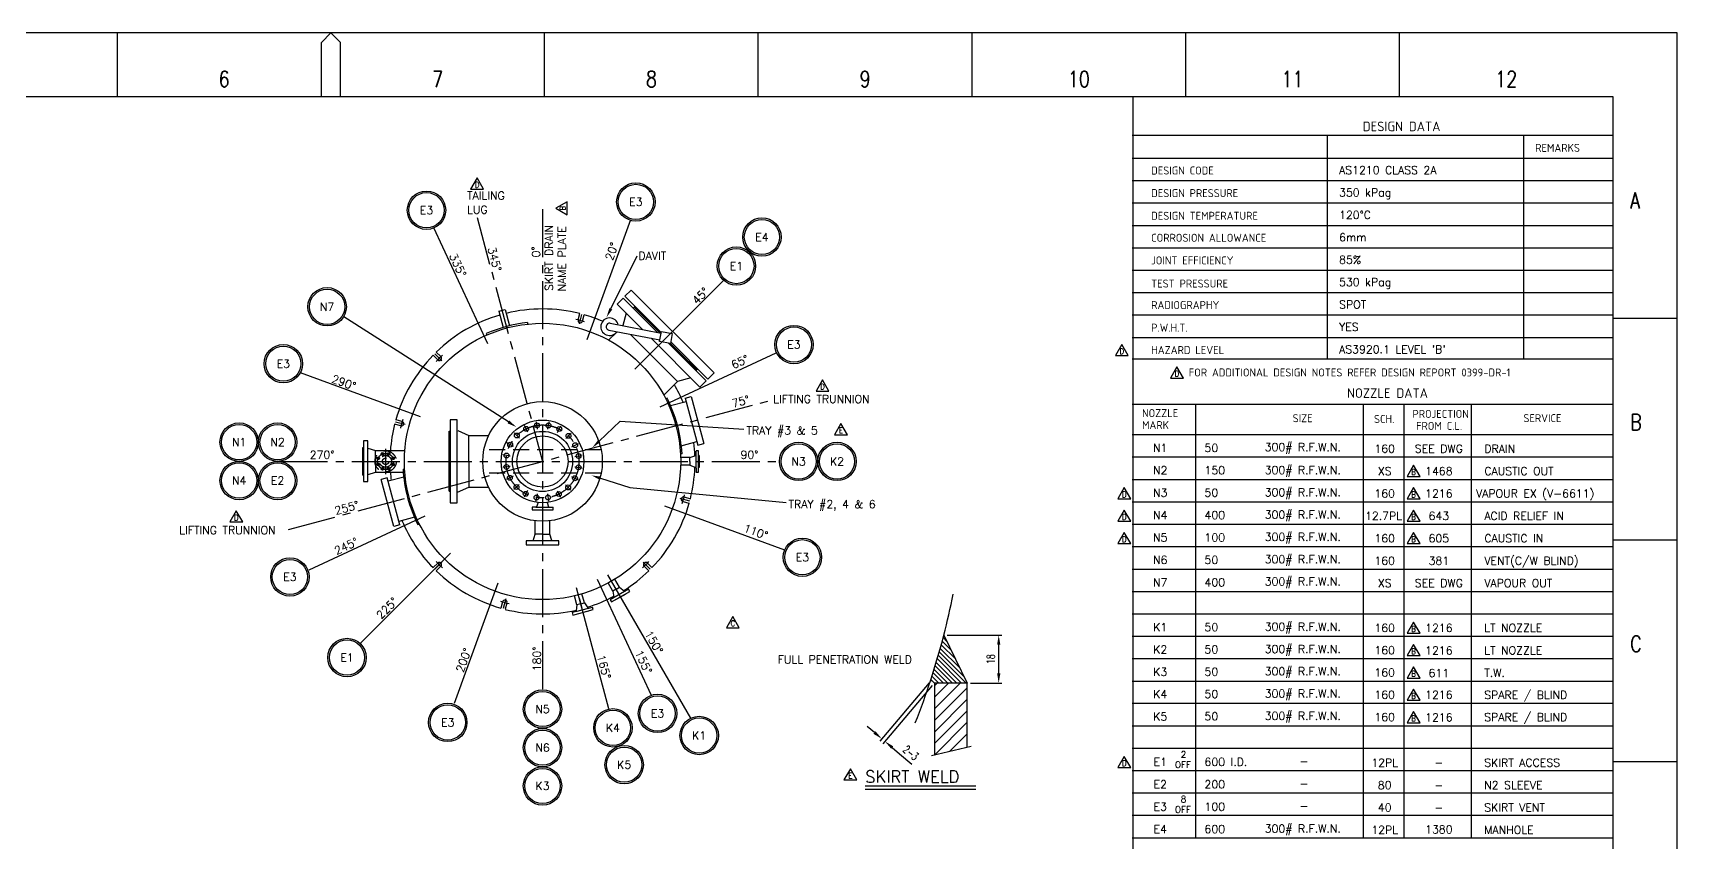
# Model space of a CAD drawing. Extents: x 0 to 21025, y 0 to 14850.
# Drawn here: x 8185 to 21025, y 8530 to 14850 of the extents above; entities that cross this region are included whole.
import ezdxf
from ezdxf.enums import TextEntityAlignment as Align

# ---------------------------------------------------------------- set-up
doc = ezdxf.new("R2010")
doc.units = 0
doc.header["$LTSCALE"] = 500
doc.header["$MEASUREMENT"] = 0
doc.linetypes.add('CENTER2', pattern=[1.125, 0.75, -0.125, 0.125, -0.125])
doc.linetypes.add('HIDDEN', pattern=[0.375, 0.25, -0.125])
doc.layers.get('0').update_dxf_attribs({"linetype": 'CONTINUOUS'})
doc.layers.get('DEFPOINTS').update_dxf_attribs({"linetype": 'CONTINUOUS'})
for name, color, linetype in [('BORDER', 5, 'CONTINUOUS'), ('CENTER', 7, 'CENTER2'), ('DIM', 7, 'CONTINUOUS'), ('DIMS', 7, 'CONTINUOUS'), ('HIDDEN', 2, 'HIDDEN'), ('L025_BLK', 7, 'CONTINUOUS'), ('L025_CONT', 7, 'CONTINUOUS'), ('L050_CONT', 1, 'CONTINUOUS'), ('L25', 7, 'CONTINUOUS'), ('L35', 2, 'CONTINUOUS'), ('L50', 1, 'CONTINUOUS'), ('TEXT35', 2, 'CONTINUOUS'), ('TEXT50', 1, 'CONTINUOUS')]:
    doc.layers.add(name, color=color, linetype=linetype)
doc.styles.add('ROMANS', font='ROMANS', dxfattribs={"height": 62.5})
doc.styles.add('T25', font='romans', dxfattribs={"width": 0.8, "height": 2.5})
doc.styles.add('T50', font='romans', dxfattribs={"width": 0.8, "height": 5})
doc.styles.add('TDIM', font='romans', dxfattribs={"width": 0.7})
doc.styles.add('TEXT', font='ISO3098B.SHX')
doc.dimstyles.get("Standard").update_dxf_attribs({"dimtxt": 0.18, "dimasz": 0.18, "dimexe": 0.18, "dimexo": 0.0625, "dimgap": 0.09, "dimtad": 0, "dimtih": 1, "dimtoh": 1, "dimdec": 4, "dimzin": 0, "dimdsep": 46, "dimtxsty": 'Standard', "dimcen": 0.09, "dimadec": 0, "dimazin": 0, "dimtfac": 1, "dimtdec": 4, "dimtofl": 0, "dimtmove": 0, "dimatfit": 3, "dimfxl": 0, "dimtolj": 1, "dimtzin": 0, "dimarcsym": 0})

# ---------------------------------------------------------------- blocks, each defined once
blk = doc.blocks.new('REV')
for p, q in [((0, 3.05), (-2.02, -0.44)), ((2.02, -0.44), (0, 3.05)), ((-2.02, -0.44), (2.02, -0.44))]:
    blk.add_line(p, q)
at = {"style": 'T25', "width": 0.8}
blk.add_attdef('REV_LEVEL', text='', height=1.8, dxfattribs=at).set_placement((0, 0), align=Align.CENTER)
blk = doc.blocks.new('*D46')
at = {"color": 0, "linetype": 'ByBlock'}
for p, q in [((14640, 9447), (14253, 8992)), ((14664, 9427), (14277, 8972)), ((14212, 9060), (14155, 9108)), ((14351, 8942), (14408, 8894)), ((14408, 8894), (14503, 8813))]:
    blk.add_line(p, q, dxfattribs=at)
for points in [[(14221, 9069), (14204, 9050), (14270, 9011)], [(14359, 8952), (14343, 8933), (14294, 8991)]]:
    blk.add_solid(points, dxfattribs=at)
at = {"layer": 'DEFPOINTS', "color": 0, "linetype": 'ByBlock'}
for p in [(14656, 9467), (14680, 9446), (14294, 8991)]:
    blk.add_point(p, dxfattribs=at)
at = {"color": 2, "linetype": 'ByBlock', "style": 'TDIM', "width": 0.7}
blk.add_text('2-3', height=62.5, rotation=319.673, dxfattribs=at).set_placement((14496, 8901), align=Align.MIDDLE_CENTER)
blk = doc.blocks.new('*X47')
at = {"color": 0}
for p, q in [((15456, 9823), (15263, 10016)), ((15423, 9892), (15271, 10043)), ((15389, 9961), (15279, 10071)), ((15356, 10029), (15286, 10099)), ((15322, 10098), (15294, 10127)), ((15366, 9772), (15231, 9906)), ((15401, 9772), (15239, 9934)), ((15436, 9772), (15248, 9961)), ((15472, 9772), (15256, 9988)), ((15221, 9776), (15197, 9799)), ((15260, 9772), (15206, 9826)), ((15295, 9772), (15215, 9852)), ((15330, 9772), (15223, 9879))]:
    blk.add_line(p, q, dxfattribs=at)
blk = doc.blocks.new('*D48')
at = {"color": 0, "linetype": 'ByBlock'}
for p, q in [((15324, 10147), (15752, 10147)), ((15727, 9847), (15727, 10072)), ((15506, 9772), (15752, 9772))]:
    blk.add_line(p, q, dxfattribs=at)
for points in [[(15715, 10072), (15740, 10072), (15727, 10147)], [(15715, 9847), (15740, 9847), (15727, 9772)]]:
    blk.add_solid(points, dxfattribs=at)
at = {"layer": 'DEFPOINTS', "color": 0, "linetype": 'ByBlock'}
for p in [(15299, 10147), (15727, 10147), (15481, 9772)]:
    blk.add_point(p, dxfattribs=at)
at = {"color": 2, "linetype": 'ByBlock', "style": 'TDIM', "width": 0.7}
blk.add_text('18', height=62.5, rotation=90, dxfattribs=at).set_placement((15665, 9959), align=Align.MIDDLE_CENTER)

msp = doc.modelspace()

# ---------------------------------------------------------------- linework, layer by layer
at = {"layer": 'BORDER', "color": 4, "linetype": 'Continuous'}
for p, q in [((21025, 14850), (0, 14850)), ((21025, 0), (21025, 14850))]:
    msp.add_line(p, q, dxfattribs=at)
at = {"layer": 'BORDER', "color": 1}
for p, q in [((8843.75, 14850), (8843.75, 14350)), ((12181.25, 14350), (12181.25, 14850)), ((13850, 14350), (13850, 14850)), ((15518.75, 14350), (15518.75, 14850)), ((17187.5, 14350), (17187.5, 14850)), ((18856.25, 14350), (18856.25, 14850)), ((21025, 12618.75), (20525, 12618.75)), ((21025, 10887.5), (20525, 10887.5)), ((21025, 9156.25), (20525, 9156.25))]:
    msp.add_line(p, q, dxfattribs=at)
at = {"layer": 'BORDER', "color": 3}
for p, q in [((10512.5, 14850), (10437.5, 14775)), ((10437.5, 14350), (10437.5, 14775)), ((10512.5, 14850), (10587.5, 14775)), ((10587.5, 14350), (10587.5, 14775))]:
    msp.add_line(p, q, dxfattribs=at)
at = {"layer": 'BORDER', "color": 6}
for p, q in [((20525, 14350), (500, 14350)), ((20525, 500), (20525, 14350))]:
    msp.add_line(p, q, dxfattribs=at)
at = {"layer": 'CENTER'}
for p, q in [((11654.41673, 13407.13053), (12164.64791, 11502.92186)), ((12164.64791, 13474.30374), (12164.64791, 9719.3859)), ((10181.82156, 10971.62514), (13951.53315, 11981.71632)), ((10111.87502, 11502.92186), (14014.56764, 11502.92186))]:
    msp.add_line(p, q, dxfattribs=at)
for centre, radius in [((12164.64791, 11502.92186), 285), ((10939.46515, 11503.5133), 63)]:
    msp.add_circle(centre, radius, dxfattribs=at)
at = {"layer": 'DIM'}
for p, q in [((12698.18376, 12695.15548), (12904.56296, 13109.82865)), ((11897.98316, 11811.56883), (10611.95536, 12632.85738)), ((12608.17058, 11662.59601), (12770.32405, 11817.90717)), ((12770.32405, 11817.90717), (13736.54907, 11753.81626)), ((12616.56443, 11372.10064), (12846.93629, 11299.93447)), ((12846.93629, 11299.93447), (14068.22559, 11182.82763))]:
    msp.add_line(p, q, dxfattribs=at)
for points in [[(12709.36286, 12689.56283), (12687.00466, 12700.74812), (12664.6279, 12628.08086)], [(11904.71104, 11822.1038), (11891.25527, 11801.03386), (11961.19296, 11771.20151)], [(12616.81691, 11653.56877), (12599.52426, 11671.62325), (12554.00713, 11610.71807)], [(12612.82774, 11360.17222), (12620.30112, 11384.02906), (12544.99392, 11394.52078)]]:
    msp.add_solid(points, dxfattribs=at)
at = {"layer": 'DIMS'}
for points in [[(15298.81336, 10146.64668, 0.0142794399), (15371.67351, 10466.86859, 0.1747045212)], [(15196.48193, 9796.10781, 0.0158787354), (15298.81336, 10146.64668, 0.1747045212)], [(15075.88398, 9462.265, 0.015434448), (15196.48193, 9796.10781, 0.1747045212)]]:
    msp.add_lwpolyline(points, format="xyb", dxfattribs=at)
at = {"layer": 'HIDDEN'}
for p, q in [((12622.5568, 11594.61942), (11706.73901, 11594.61942)), ((12622.5568, 11410.61942), (11706.73901, 11410.61942))]:
    msp.add_line(p, q, dxfattribs=at)
for centre, radius in [((10939.46515, 11503.5133), 83), ((10915.42992, 11561.74824), 9.5), ((10963.64799, 11561.6871), 9.5), ((10881.23022, 11479.47807), 9.5), ((10881.29136, 11527.69614), 9.5), ((10939.46515, 11503.5133), 46), ((10915.28231, 11445.33951), 9.5), ((10939.46515, 11503.5133), 25), ((10963.50039, 11445.27837), 9.5), ((10997.63895, 11479.33046), 9.5), ((10997.70009, 11527.54854), 9.5)]:
    msp.add_circle(centre, radius, dxfattribs=at)
at = {"layer": 'L050_CONT'}
for p, q in [((11824.48183, 12675.84635), (11872.77812, 12688.7873)), ((11824.48183, 12675.84635), (11858.20245, 12549.99928)), ((11872.77812, 12688.7873), (11906.49874, 12562.94023)), ((12046.91374, 12587.55019), (12048.20871, 12575.62026)), ((11724.29452, 12501.10463), (11729.138, 12490.12552)), ((12683.53809, 12528.02976), (13080.16227, 12451.74835)), ((12693.92569, 12582.03992), (13090.54986, 12505.75852)), ((13077.80145, 12439.47331), (13092.91068, 12518.03355)), ((13092.91068, 12518.03355), (13178.34494, 12501.60227)), ((13178.34494, 12501.60227), (13163.23571, 12423.04203)), ((13163.23571, 12423.04203), (13077.80145, 12439.47331)), ((13137.58409, 11996.55647), (13126.88268, 11991.12694)), ((13164.8614, 11938.643), (13285.69344, 11971.01985)), ((13278.44651, 11998.06577), (13326.7428, 12011.00673)), ((13278.44651, 11998.06577), (13376.79775, 11631.01396)), ((13326.7428, 12011.00673), (13425.09404, 11643.95491)), ((13254.05266, 11561.88984), (13242.0702, 11561.24125)), ((13248.71877, 11625.68303), (13369.55081, 11658.05988)), ((13376.79775, 11631.01396), (13425.09404, 11643.95491)), ((11075.24315, 11443.95388), (11087.22561, 11444.60247)), ((10952.49806, 11374.82977), (10904.20177, 11361.88881)), ((11002.55301, 10994.837), (10904.20177, 11361.88881)), ((11050.8493, 11007.77795), (10952.49806, 11374.82977)), ((11080.57705, 11380.16069), (10959.745, 11347.78384)), ((11164.43442, 11067.20072), (11043.60237, 11034.82387)), ((11050.8493, 11007.77795), (11002.55301, 10994.837)), ((11191.71173, 11009.28726), (11202.41314, 11014.71679)), ((15298.81336, 10146.64668), (15480.84806, 9772.02733)), ((15224.84952, 9772.02733), (15196.48193, 9796.10781))]:
    msp.add_line(p, q, dxfattribs=at)
msp.add_arc((12688.73177, 12555.03486), 27.5, 79.12917052, 259.048117543, dxfattribs=at)
at = {"layer": 'L25'}
for p, q in [((18292.96275, 14047.46668), (18292.96275, 12303.13367)), ((19824.8824, 14047.46668), (19824.8824, 12303.13367)), ((16768.7014, 13871.80498), (20525, 13871.80498)), ((16768.7014, 13696.80498), (20525, 13696.80498)), ((16768.7014, 13521.80498), (20525, 13521.80498)), ((12512.53778, 12454.70812), (12855.55771, 13393.17078)), ((11737.6063, 12421.92193), (11316.56471, 13328.06696)), ((16768.7014, 13346.80498), (20525, 13346.80498)), ((16768.7014, 13171.80498), (20525, 13171.80498)), ((16768.7014, 12996.80498), (20525, 12996.80498)), ((13579.14649, 12917.42044), (12886.3647, 12224.63866)), ((16768.7014, 12821.80498), (20525, 12821.80498)), ((12452.33638, 12576.54296), (12472.13521, 12650.42967)), ((16768.7014, 12646.80498), (20525, 12646.80498)), ((16768.7014, 12471.80498), (20525, 12471.80498)), ((11378.71822, 12288.8662), (11324.63033, 12342.95507)), ((13083.65737, 11929.94133), (13989.8024, 12350.98293)), ((11212.85271, 11850.78903), (10274.39005, 12193.80896)), ((17264.50141, 11950.70333), (17264.50141, 8564.33315)), ((18573.33615, 11950.70333), (18573.33615, 8564.33315)), ((18891.89826, 11944.50091), (18891.89826, 8558.13072)), ((19415.80478, 11948.73877), (19415.80478, 8562.36858)), ((11091.04341, 11790.59764), (11017.15767, 11810.39549)), ((11985.3995, 11684.60548), (11944.55584, 11726.00402)), ((12050.31587, 11731.10405), (12024.26409, 11783.09779)), ((12126.42385, 11755.26656), (12117.71409, 11812.76599)), ((12206.27347, 11754.72781), (12215.7583, 11812.10449)), ((12282.04849, 11729.54055), (12308.79946, 11781.17803)), ((12346.33152, 11682.17027), (12387.73007, 11723.01393)), ((16768.7014, 11712.86764), (20525, 11712.86764)), ((10920.1816, 11550.23539), (10910.79516, 11572.97778)), ((10939.97505, 11403.69237), (10939.97505, 11600.34276)), ((10958.86713, 11550.18634), (10968.31121, 11572.90485)), ((11938.02922, 11620.32244), (11886.39174, 11647.07342)), ((12392.83009, 11617.2539), (12444.82384, 11643.30567)), ((10892.74306, 11484.22975), (10870.00067, 11474.84331)), ((10892.79211, 11522.91528), (10870.0736, 11532.35936)), ((10920.06318, 11456.84027), (10910.61909, 11434.12176)), ((10958.7487, 11456.79121), (10968.13514, 11434.04883)), ((10986.13819, 11484.11133), (11008.8567, 11474.66724)), ((10986.18724, 11522.79685), (11008.92963, 11532.18329)), ((11912.30321, 11464.69781), (11854.80378, 11455.98805)), ((11912.84195, 11544.54742), (11855.46528, 11554.03225)), ((12416.45386, 11461.2963), (12473.83053, 11451.81147)), ((12416.9926, 11541.14592), (12474.49204, 11549.85568)), ((16768.7014, 11537.86764), (20525, 11537.86764)), ((11936.46572, 11388.58982), (11884.47197, 11362.53805)), ((11982.96429, 11323.67346), (11941.56574, 11282.8298)), ((12343.89631, 11321.23825), (12384.73997, 11279.8397)), ((12391.26659, 11385.52128), (12442.90408, 11358.77031)), ((16768.7014, 11362.86764), (20525, 11362.86764)), ((12047.24732, 11276.30318), (12020.49635, 11224.66569)), ((12123.02234, 11251.11591), (12113.53751, 11193.73924)), ((12202.87196, 11250.57716), (12211.58172, 11193.07773)), ((12278.97994, 11274.73967), (12305.03172, 11222.74593)), ((13238.28267, 11215.24999), (13312.16841, 11195.45311)), ((16768.7014, 11187.86764), (20525, 11187.86764)), ((11245.64783, 11075.88025), (10339.5028, 10654.83866)), ((13116.43207, 11155.03544), (14054.89473, 10812.01551)), ((16768.7014, 11012.86764), (20525, 11012.86764)), ((11447.12715, 10787.31748), (10739.63406, 10081.74795)), ((16768.7014, 10837.86764), (20525, 10837.86764)), ((11378.72017, 10716.9785), (11324.63228, 10662.89061)), ((12950.60787, 10716.98046), (13004.69673, 10662.89257)), ((16768.7014, 10662.86764), (20525, 10662.86764)), ((11816.78074, 10551.12666), (11473.76081, 9612.664)), ((12591.68951, 10583.92179), (13012.73111, 9677.77676)), ((13322.44539, 9497.55898), (12675.21797, 10618.58987)), ((11876.98873, 10429.30467), (11857.19185, 10355.41796)), ((12682.38822, 9570.68842), (12428.93892, 10516.57811)), ((12452.33931, 10429.30467), (12472.13814, 10355.41991)), ((16768.7014, 10487.86764), (20525, 10487.86764)), ((16768.7014, 10312.86764), (20525, 10312.86764)), ((16768.7014, 10137.86764), (20525, 10137.86764)), ((16768.7014, 9962.86764), (20525, 9962.86764)), ((15224.84952, 9570.46727), (15426.40862, 9772.02733)), ((15224.84952, 9660.9763), (15335.90055, 9772.02733)), ((15224.84952, 9751.48655), (15245.39029, 9772.02733)), ((16768.7014, 9787.86764), (20525, 9787.86764)), ((15224.84952, 9479.95823), (15480.84806, 9735.95799)), ((15224.84952, 9389.44798), (15480.84806, 9645.44896)), ((15224.84952, 9300.37492), (15480.84806, 9556.3759)), ((16768.7014, 9614.33315), (20525, 9614.33315)), ((15224.84952, 9209.86589), (15480.84806, 9465.86564)), ((15342.68155, 9237.18888), (15480.84806, 9375.35539)), ((16768.7014, 9439.33315), (20525, 9439.33315)), ((15513.00138, 9276.68473), (15203.25528, 9204.85856)), ((16768.7014, 9264.33315), (20525, 9264.33315)), ((16768.7014, 9089.33315), (20525, 9089.33315)), ((14683.73322, 8969.52589), (15549.81659, 8969.52589)), ((14683.73322, 8942.70346), (15549.81659, 8942.70346)), ((16768.7014, 8914.33315), (20525, 8914.33315)), ((16768.7014, 8739.33315), (20525, 8739.33315))]:
    msp.add_line(p, q, dxfattribs=at)
for centre, radius in [((11258.77372, 13464.79728), 150), ((12893.56132, 13529.76283), 150), ((12893.56132, 13529.76283), 137.5), ((11258.77372, 13464.79728), 137.5), ((13878.17517, 13255.64333), 150), ((13878.17517, 13255.64333), 137.5), ((13678.88462, 13028.85379), 150), ((13678.88462, 13028.85379), 137.5), ((10482.85433, 12710.84837), 150), ((10482.85433, 12710.84837), 137.5), ((14128.15647, 12415.74386), 150), ((14128.15647, 12415.74386), 137.5), ((10140.74795, 12266.18286), 150), ((10140.74795, 12266.18286), 137.5), ((9795.85494, 11653.77979), 150), ((9795.85494, 11653.77979), 137.5), ((10095.85494, 11653.77979), 150), ((10095.85494, 11653.77979), 137.5), ((14164.56764, 11502.92186), 150), ((14164.56764, 11502.92186), 137.5), ((14464.56764, 11502.92186), 150), ((14464.56764, 11502.92186), 137.5), ((9795.85494, 11353.77979), 150), ((9795.85494, 11353.77979), 137.5), ((10095.85494, 11353.77979), 150), ((10095.85494, 11353.77979), 137.5), ((14194.297, 10754.64348), 150), ((14194.297, 10754.64348), 137.5), ((10192.03416, 10600.76299), 150), ((10192.03416, 10600.76299), 137.5), ((10637.95592, 9971.57455), 150), ((10637.95592, 9971.57455), 137.5), ((12164.64791, 9569.3859), 150), ((12164.64791, 9569.3859), 137.5), ((13062.91441, 9534.81055), 150), ((13062.91441, 9534.81055), 137.5), ((11424.87667, 9464.72827), 150), ((11424.87667, 9464.72827), 137.5), ((12714.21652, 9422.56142), 150), ((12714.21652, 9422.56142), 137.5), ((13388.19054, 9362.73474), 150), ((12164.64791, 9267.66982), 150), ((12164.64791, 9267.66982), 137.5), ((13388.19054, 9362.73474), 137.5), ((12802.41074, 9134.79243), 150), ((12802.41074, 9134.79243), 137.5), ((12164.64791, 8968.3109), 150), ((12164.64791, 8968.3109), 137.5)]:
    msp.add_circle(centre, radius, dxfattribs=at)
for centre, radius, start, end in [((12164.62188, 11502.83938), 1140.06205, 73.260068739, 76.779710276), ((12163.39453, 11504.17805), 1138.18664, 133.257602648, 136.78307914), ((12162.78313, 11503.41577), 1138.02727, 163.257310331, 166.783240603), ((12168.94206, 11501.79778), 1135.54673, 343.253068868, 346.786710147), ((12162.88565, 11501.11641), 1137.43565, 223.255891021, 226.783661106), ((12167.00963, 11500.62393), 1136.68562, 313.254179339, 316.784243106), ((12164.0513, 11500.56453), 1137.53356, 253.256155805, 256.78362321)]:
    msp.add_arc(centre, radius, start, end, dxfattribs=at)
at = {"layer": 'L35'}
for p, q in [((20526.34277, 14047.46668), (16768.7014, 14047.46668)), ((16768.7014, 12303.13367), (20525, 12303.13367)), ((16768.7014, 8562.36858), (20527.31468, 8562.36858))]:
    msp.add_line(p, q, dxfattribs=at)
at = {"layer": 'L35', "color": 50, "linetype": 'Continuous'}
msp.add_line((16768.7014, 11950.70333), (20525, 11950.70333), dxfattribs=at)
at = {"layer": 'L50'}
for p, q in [((16775, 14350), (16775, 3376.68906)), ((12808.79927, 12792.98436), (12856.88228, 12841.06737)), ((12856.88228, 12841.06737), (13503.88619, 12194.06639)), ((12795.1274, 12779.31249), (12747.04439, 12731.22948)), ((12747.04439, 12731.22948), (12944.4081, 12533.86547)), ((13063.47395, 12510.96594), (12795.1274, 12779.31249)), ((13091.43332, 12510.35202), (12808.79927, 12792.98436)), ((12879.9233, 12708.18846), (12887.16939, 12715.43358)), ((12442.28365, 12608.57225), (12455.4897, 12657.85448)), ((12477.05904, 12599.25389), (12490.26314, 12648.5371)), ((12817.82173, 12660.166), (12790.65305, 12563.43667)), ((12879.9233, 12708.18846), (12872.67916, 12700.94335)), ((12879.9233, 12708.18846), (13080.40242, 12507.71014)), ((12746.74576, 12515.87323), (12681.144, 12450.27147)), ((12851.93505, 12495.64253), (13220.07857, 12127.49901)), ((13013.75281, 12464.52066), (13394.04634, 12084.22655)), ((11345.95357, 12296.17479), (11309.8774, 12332.25194)), ((11371.41158, 12321.63182), (11335.33296, 12357.70799)), ((13442.13033, 12132.30956), (13148.57898, 12425.86091)), ((13163.53173, 12424.58116), (13369.91548, 12218.19823)), ((13455.80416, 12145.98339), (13165.73722, 12436.04857)), ((13369.91548, 12218.19823), (13362.66939, 12210.95311)), ((13369.91548, 12218.19823), (13377.15962, 12225.44335)), ((13220.07857, 12127.49901), (13111.99752, 12019.41893)), ((13323.30025, 12154.68749), (13220.07857, 12127.49901)), ((13394.04634, 12084.22655), (13442.13033, 12132.30956)), ((13503.88619, 12194.06639), (13455.80416, 12145.98339)), ((11068.33296, 11815.3203), (11019.05025, 11828.52342)), ((11443.40962, 11828.58397), (11443.40962, 11180.58397)), ((11499.40962, 11828.58397), (11443.40962, 11828.58397)), ((11499.40962, 11180.58397), (11499.40962, 11828.58397)), ((11059.01412, 11780.54491), (11009.73287, 11793.74999)), ((11434.70064, 11269.79882), (11434.70064, 11738.30467)), ((11434.70064, 11738.30467), (11443.46822, 11738.30467)), ((11502.64009, 11744.69335), (11588.1108, 11706.36132)), ((11588.1108, 11504.05174), (11588.1108, 11706.36132)), ((11588.1108, 11706.36132), (11744.28951, 11706.36132)), ((10761.34957, 11612.2871), (10765.99117, 11612.2871)), ((10761.34957, 11395.81639), (10761.34957, 11612.2871)), ((10800.96089, 11663.13085), (10765.96089, 11663.13085)), ((10765.96089, 11663.13085), (10765.96089, 11345.13085)), ((10800.96089, 11345.13085), (10800.96089, 11663.13085)), ((10801.26265, 11606.87499), (10860.66841, 11587.93358)), ((10860.66841, 11587.93358), (11089.0024, 11587.93358)), ((10860.66841, 11504.05174), (10860.66841, 11587.93358)), ((13384.03462, 11585.28612), (13364.03462, 11585.28612)), ((13364.03462, 11554.78319), (13364.03462, 11585.28612)), ((13384.03462, 11420.28612), (13384.03462, 11585.28612)), ((10860.66841, 11504.05174), (10860.66841, 11420.16991)), ((11588.1108, 11504.05174), (11588.1108, 11301.74217)), ((13316.13814, 11532.74608), (13243.2358, 11532.74608)), ((13316.13814, 11473.09764), (13243.2358, 11473.09764)), ((13316.13814, 11532.74608), (13360.84615, 11550.12303)), ((13316.13814, 11502.92186), (13316.13814, 11532.74608)), ((13316.13814, 11502.92186), (13316.13814, 11473.09764)), ((13316.13814, 11473.09764), (13360.89205, 11455.19139)), ((13364.03462, 11450.54882), (13364.03462, 11554.54393)), ((13364.03462, 11450.54882), (13364.03462, 11420.28612)), ((13387.00923, 11549.01366), (13384.21919, 11549.01366)), ((13387.00923, 11456.83007), (13384.21919, 11456.83007)), ((13387.00923, 11549.01366), (13387.00923, 11456.83007)), ((10761.34957, 11395.81639), (10765.99117, 11395.81639)), ((10765.96089, 11345.13085), (10800.96089, 11345.13085)), ((10802.19087, 11401.2285), (10860.66841, 11420.16991)), ((10860.66841, 11420.16991), (11076.79128, 11420.16991)), ((11500.44869, 11263.41014), (11588.1108, 11301.74217)), ((11588.1108, 11301.74217), (11743.20357, 11301.74217)), ((13364.03462, 11420.28612), (13384.03462, 11420.28612)), ((11434.70064, 11269.79882), (11445.65962, 11269.79882)), ((11443.40962, 11180.58397), (11499.40962, 11180.58397)), ((12130.65713, 11181.71534), (12117.57271, 11149.01464)), ((12199.76534, 11181.83657), (12212.50533, 11149.06053)), ((13260.99361, 11190.52733), (13310.27584, 11177.32421)), ((13270.31197, 11225.30272), (13319.59224, 11212.09764)), ((12112.93111, 11145.87206), (12082.66744, 11145.87206)), ((12082.66744, 11145.87206), (12082.66744, 11125.87206)), ((12082.66744, 11125.87206), (12247.66744, 11125.87206)), ((12112.93111, 11145.87206), (12216.92525, 11145.87206)), ((12119.21236, 11122.89842), (12119.21236, 11125.68749)), ((12211.39498, 11122.89842), (12119.21236, 11122.89842)), ((12211.39498, 11122.89842), (12211.39498, 11125.68749)), ((12217.16548, 11145.87206), (12247.66744, 11145.87206)), ((12247.66744, 11125.87206), (12247.66744, 11145.87206)), ((12090.86959, 10883.64647), (12106.82173, 10935.97362)), ((12106.82173, 10935.97362), (12106.82173, 11039.51561)), ((12164.64791, 10935.97362), (12106.82173, 10935.97362)), ((12164.64791, 10935.97362), (12222.47505, 10935.97362)), ((12222.47505, 10935.97362), (12222.47505, 11039.51561)), ((12237.43013, 10884.67186), (12222.47505, 10935.97362)), ((12291.89791, 10883.49901), (12037.89791, 10883.49901)), ((12037.89791, 10883.49901), (12037.89791, 10852.49901)), ((12037.89791, 10852.49901), (12291.89791, 10852.49901)), ((12086.88228, 10848.76073), (12086.88228, 10853.89061)), ((12242.41548, 10848.76073), (12086.88228, 10848.76073)), ((12242.41548, 10848.76073), (12242.41548, 10853.89061)), ((12291.89791, 10852.49901), (12291.89791, 10883.49901)), ((11345.95455, 10709.67186), (11309.87935, 10673.59374)), ((11371.41158, 10684.21483), (11335.33541, 10648.13866)), ((12957.91451, 10684.21483), (12993.99361, 10648.14061)), ((12983.37252, 10709.67186), (13019.45741, 10673.59683)), ((12714.56543, 10490.79022), (12678.11344, 10553.92603)), ((12766.22207, 10520.6146), (12729.77078, 10583.75045)), ((11852.26705, 10406.59374), (11839.06392, 10357.31053)), ((12433.86861, 10382.94921), (12414.99947, 10453.36717)), ((12491.48384, 10398.38671), (12472.61568, 10468.80467)), ((12835.68484, 10505.41379), (12692.77623, 10422.90441)), ((12692.77623, 10422.90441), (12702.77671, 10405.58403)), ((12702.77671, 10405.58403), (12845.67058, 10488.08428)), ((12740.39387, 10505.70132), (12714.56543, 10490.79022)), ((12714.56543, 10490.79022), (12721.43403, 10443.07932)), ((12735.91181, 10421.27976), (12734.51751, 10423.69631)), ((12815.74477, 10467.37218), (12735.91181, 10421.27976)), ((12740.39387, 10505.70132), (12766.22207, 10520.6146)), ((12766.22207, 10520.6146), (12803.62474, 10490.58433)), ((12815.74477, 10467.37218), (12814.35014, 10469.78782)), ((12845.67058, 10488.08428), (12835.68484, 10505.41379)), ((11887.04244, 10397.27538), (11873.83736, 10347.99413)), ((12424.48384, 10330.84862), (12395.2524, 10323.01561)), ((12395.2524, 10323.01561), (12400.42916, 10303.69725)), ((12400.42916, 10303.69725), (12559.80611, 10346.40233)), ((12424.48384, 10330.84862), (12524.93502, 10357.76464)), ((12433.86861, 10382.94921), (12428.15377, 10335.08592)), ((12462.67623, 10390.66796), (12433.86861, 10382.94921)), ((12436.49752, 10310.28221), (12435.77486, 10312.97753)), ((12525.53951, 10334.14159), (12436.49752, 10310.28221)), ((12462.67623, 10390.66796), (12491.48384, 10398.38671)), ((12491.48384, 10398.38671), (12519.83931, 10359.69921)), ((12525.53951, 10334.14159), (12524.81783, 10336.83592)), ((12525.16646, 10357.82616), (12554.63033, 10365.72069)), ((12559.80611, 10346.40233), (12554.63033, 10365.72069)), ((15224.84952, 9772.02733), (15224.84952, 9209.86599)), ((15480.84806, 9772.02733), (15224.84952, 9772.02733)), ((15480.84806, 9269.22879), (15480.84806, 9772.02733))]:
    msp.add_line(p, q, dxfattribs=at)
for centre, radius in [((12164.64791, 11502.92186), 1078.99951), ((12164.64791, 11502.92186), 467), ((12164.64791, 11502.92186), 323), ((12164.64791, 11502.92186), 235), ((11964.48672, 11705.80237), 19), ((12164.64791, 11502.92186), 200), ((12036.97683, 11757.7259), 19), ((12121.96428, 11784.70743), 19), ((12211.12989, 11784.10583), 19), ((12295.74553, 11755.97998), 19), ((12367.52841, 11703.08305), 19), ((11883.46394, 11549.40385), 19), ((11911.58978, 11634.01948), 19), ((12419.45194, 11630.59294), 19), ((12446.43348, 11545.60549), 19), ((11882.86234, 11460.23823), 19), ((12445.83188, 11456.43988), 19), ((11909.84387, 11375.25079), 19), ((11961.7674, 11302.76068), 19), ((12364.80909, 11300.04135), 19), ((12417.70603, 11371.82424), 19), ((12033.55028, 11249.86374), 19), ((12118.16592, 11221.73789), 19), ((12207.33153, 11221.13629), 19), ((12292.31898, 11248.11783), 19)]:
    msp.add_circle(centre, radius, dxfattribs=at)
for centre, radius, start, end in [((12164.64869, 11502.92235), 1191.00124, 106.202811924, 134.133524853), ((12164.64791, 11502.92186), 1090.99951, 96.195082848, 113.804917152), ((12164.64946, 11502.91465), 1191.00917, 75.865501449, 103.79722086), ((12459.70782, 12604.05054), 18.00013, 165.454404111, 344.545196222), ((12164.6395, 11502.90766), 1191.01876, 66.765320065, 74.133259345), ((12688.73177, 12555.03486), 68.77985, 12.68075314, 325.546096478), ((12164.65267, 11502.92224), 1191.00421, 135.865611708, 164.133890455), ((11358.58174, 12309.0039), 17.99985, 225.45336683, 44.543335982), ((12164.65056, 11502.92583), 1190.99663, 22.817483766, 30.178834951), ((12164.64791, 11502.92186), 1090.99951, 3.09831827, 26.90168173), ((11063.53607, 11797.96866), 17.99979, 255.453328826, 74.542464221), ((12164.62381, 11502.92797), 1190.97484, 165.865796253, 175.907044141), ((12164.57531, 11502.91158), 1191.07306, 2.158607003, 7.182438254), ((12164.64791, 11502.92186), 1090.99951, 183.09831827, 206.90168173), ((12164.4894, 11502.94746), 1191.15939, 345.866991946, 357.819847405), ((13359.03616, 11554.78228), 4.99847, 291.229792925, 0.010378487), ((13359.03364, 11450.54853), 5.00099, 0.003268501, 68.185161562), ((12164.61743, 11502.91945), 1190.96836, 183.984171606, 187.182446344), ((12164.61428, 11502.9414), 1191.03702, 315.867390155, 344.13392907), ((13265.79001, 11207.87897), 17.99979, 75.453328826, 254.542464221), ((12112.92899, 11150.8743), 5.00225, 270.024223688, 338.175397308), ((12217.1654, 11150.87173), 4.99967, 201.239216486, 270.000954925), ((12164.63416, 11502.91608), 1190.98372, 202.817623607, 224.134786211), ((11358.58271, 10696.84202), 18.00003, 315.456131989, 134.539471803), ((12970.7441, 10696.84422), 17.99934, 45.452834692, 224.542768931), ((12164.64793, 11502.92631), 1191.00149, 225.866669032, 254.134810168), ((12164.66563, 11502.89891), 1190.97011, 302.158095452, 314.134882664), ((11869.61787, 10401.79743), 17.99966, 345.452917879, 164.545877864), ((12164.66563, 11502.89891), 1190.97011, 287.157763676, 297.820596931), ((12716.48801, 10442.36503), 4.99734, 299.983703979, 8.217707814), ((12806.75434, 10494.48134), 4.99811, 231.232813764, 300.01274372), ((12164.64831, 11502.90811), 1190.98429, 255.866508022, 282.820965237), ((12423.19233, 10335.6751), 4.99629, 284.980689402, 353.227756066), ((12523.87314, 10362.65985), 5.00372, 216.27688236, 284.979357823)]:
    msp.add_arc(centre, radius, start, end, dxfattribs=at)

# ---------------------------------------------------------------- block references
at = {"layer": 'L025_BLK', "xscale": 25, "yscale": 25, "zscale": 25}
for p, values in [((11653.99619, 13640.89707), {'REV_LEVEL': 'D'}), ((16688.52872, 12340.38391), {'REV_LEVEL': 'D'}), ((17119.21936, 12165.38391), {'REV_LEVEL': 'D'}), ((14351.09031, 12063.95495), {'REV_LEVEL': 'D'}), ((14494.88974, 11722.64804), {'REV_LEVEL': 'E'}), ((18967.27409, 11397.22548), {'REV_LEVEL': 'B'}), ((16708.17937, 11222.22548), {'REV_LEVEL': 'D'}), ((18967.27409, 11222.22548), {'REV_LEVEL': 'B'}), ((9773.54521, 11041.42227), {'REV_LEVEL': 'D'}), ((16708.17937, 11047.22548), {'REV_LEVEL': 'D'}), ((18967.27409, 11047.22548), {'REV_LEVEL': 'B'}), ((16708.17937, 10872.22548), {'REV_LEVEL': 'D'}), ((18967.27409, 10872.22548), {'REV_LEVEL': 'B'}), ((13651.03945, 10215.53308), {'REV_LEVEL': 'C'}), ((18967.27409, 10172.22548), {'REV_LEVEL': 'B'}), ((18967.27409, 9997.22548), {'REV_LEVEL': 'B'}), ((18967.27409, 9822.22548), {'REV_LEVEL': 'B'}), ((18967.27409, 9648.69098), {'REV_LEVEL': 'B'}), ((18967.27409, 9473.69098), {'REV_LEVEL': 'B'}), ((16708.17937, 9123.69098), {'REV_LEVEL': 'D'}), ((14569.41212, 9026.20136), {'REV_LEVEL': 'E'})]:
    msp.add_blockref('REV', p, dxfattribs=at).add_auto_attribs(values)
at = {"layer": 'L025_BLK', "xscale": 25, "yscale": 25, "zscale": 25, "rotation": 90}
msp.add_blockref('REV', (12344.99458, 13480.44663), dxfattribs=at).add_auto_attribs({'REV_LEVEL': 'B'})
at = {"layer": 'L025_CONT'}
msp.add_blockref('*X47', (0, 0), dxfattribs=at)

# ---------------------------------------------------------------- texts
at = {"layer": 'BORDER', "color": 1, "style": 'T50', "width": 0.8}
for s, p in [('6', (9678.125, 14426.88147)), ('7', (11346.875, 14426.88147)), ('8', (13015.625, 14426.88147)), ('9', (14684.375, 14426.88147)), ('10', (16353.125, 14426.88147)), ('11', (18021.875, 14426.88147)), ('12', (19690.625, 14426.88147))]:
    msp.add_text(s, height=125, dxfattribs=at).set_placement(p, align=Align.CENTER)
for s, p in [('A', (20658.39484, 13478.67996)), ('B', (20658.39484, 11747.42996)), ('C', (20658.39484, 10016.17996))]:
    msp.add_text(s, height=125, dxfattribs=at).set_placement(p)
at = {"layer": 'TEXT35'}
for s, height, style, p in [('DESIGN DATA', 75, 'TEXT', (18569.77397, 14082.15492)), ('REMARKS', 62.497497, 'TEXT', (19916.68233, 13920.67778)), ('DESIGN CODE', 62.4974966, 'TEXT', (16917.95817, 13743.86309)), ('AS1210 CLASS 2A', 62.5, 'ROMANS', (18385.40758, 13747.10261)), ('DESIGN PRESSURE', 62.4974966, 'TEXT', (16917.95817, 13567.21209)), ('350 kPag', 62.5, 'ROMANS', (18385.40758, 13572.10261)), ('TAILING', 62.5, 'ROMANS', (11575.44508, 13547.50722)), ('LUG', 62.5, 'ROMANS', (11575.44508, 13438.05567)), ('DESIGN TEMPERATURE', 62.4974966, 'TEXT', (16917.95817, 13390.17046)), ('120%%dC', 62.5, 'ROMANS', (18385.40758, 13397.10261)), ('CORROSION ALLOWANCE', 62.4974966, 'TEXT', (16917.95817, 13218.54876)), ('6mm', 62.5, 'ROMANS', (18385.40758, 13222.10261)), ('DAVIT', 62.5, 'ROMANS', (12913.57617, 13078.29987)), ('JOINT EFFICIENCY', 62.4974966, 'TEXT', (16917.95817, 13041.90081)), ('85%', 62.5, 'ROMANS', (18385.40758, 13047.10261)), ('TEST PRESSURE', 62.4974966, 'TEXT', (16917.95817, 12860.99566)), ('530 kPag', 62.5, 'ROMANS', (18385.40758, 12872.10261)), ('RADIOGRAPHY', 62.4974966, 'TEXT', (16917.95817, 12693.23748)), ('SPOT', 62.5, 'ROMANS', (18385.40758, 12697.10261)), ('YES', 62.5, 'ROMANS', (18385.40758, 12522.10261)), ('P.W.H.T.', 62.497497, 'TEXT', (16917.95817, 12516.58343)), ('HAZARD LEVEL', 62.4974966, 'TEXT', (16917.95817, 12341.58343)), ("AS3920.1 LEVEL 'B'", 62.5, 'ROMANS', (18385.40758, 12347.10261)), ('FOR ADDITIONAL DESIGN NOTES REFER DESIGN REPORT 0399-DR-1', 62.4974966, 'TEXT', (17211.2621, 12166.58343)), ('NOZZLE DATA', 75, 'TEXT', (18447.86102, 11999.41156)), ('LIFTING TRUNNION', 62.5, 'ROMANS', (13966.49635, 11959.392)), ('NOZZLE', 62.475002, 'TEXT', (16846.50901, 11849.19882)), ('MARK', 62.475002, 'TEXT', (16846.50901, 11755.48849)), ('SIZE', 62.475002, 'TEXT', (18022.68318, 11809.50155)), ('SCH.', 62.475002, 'TEXT', (18657.74604, 11803.29913)), ('PROJECTION', 62.475002, 'TEXT', (18958.32129, 11842.99639)), ('SERVICE', 62.475002, 'TEXT', (19824.31725, 11809.91839)), ('TRAY #3 & 5', 62.5, 'ROMANS', (13757.27001, 11714.2373)), ('FROM C.L.', 62.475002, 'TEXT', (18986.27284, 11749.28607)), ('270%%D', 62.5, 'ROMANS', (10347.14353, 11523.76924)), ('90%%D', 62.5, 'ROMANS', (13711.0284, 11523.76918)), ('50', 62.5, 'ROMANS', (17334.21416, 11577.59045)), ('300# R.F.W.N.', 62.5, 'ROMANS', (17804.17778, 11583.79288)), ('DRAIN', 62.5, 'ROMANS', (19519.47473, 11571.38803)), ('150', 62.5, 'ROMANS', (17334.21416, 11402.59045)), ('300# R.F.W.N.', 62.5, 'ROMANS', (17804.17778, 11404.48178)), ('CAUSTIC OUT', 62.5, 'ROMANS', (19519.47473, 11396.38803)), ('300# R.F.W.N.', 62.5, 'ROMANS', (17804.17778, 11230.44455)), ('TRAY #2, 4 & 6', 62.5, 'ROMANS', (14086.25196, 11137.78651)), ('50', 62.5, 'ROMANS', (17334.21416, 11227.59045)), ('VAPOUR EX (V-6611)', 62.5, 'ROMANS', (19454.73951, 11221.38803)), ('400', 62.5, 'ROMANS', (17334.21416, 11052.59045)), ('300# R.F.W.N.', 62.5, 'ROMANS', (17804.17778, 11056.40732)), ('ACID RELIEF IN', 62.5, 'ROMANS', (19519.47473, 11046.38803)), ('LIFTING TRUNNION', 62.5, 'ROMANS', (9328.10723, 10935.18315)), ('100', 62.5, 'ROMANS', (17334.21416, 10877.59045)), ('300# R.F.W.N.', 62.5, 'ROMANS', (17804.17778, 10882.37008)), ('CAUSTIC IN', 62.5, 'ROMANS', (19519.47473, 10871.38803)), ('50', 62.5, 'ROMANS', (17334.21416, 10702.59045)), ('300# R.F.W.N.', 62.5, 'ROMANS', (17804.17778, 10708.33285)), ('VENT(C/W BLIND)', 62.5, 'ROMANS', (19519.47473, 10696.38803)), ('400', 62.5, 'ROMANS', (17334.21416, 10527.59045)), ('300# R.F.W.N.', 62.5, 'ROMANS', (17804.17778, 10534.29562)), ('VAPOUR OUT', 62.5, 'ROMANS', (19519.47473, 10521.38803)), ('50', 62.5, 'ROMANS', (17334.21416, 10177.59045)), ('300# R.F.W.N.', 62.5, 'ROMANS', (17804.17778, 10180.94729)), ('LT NOZZLE', 62.5, 'ROMANS', (19518.92865, 10171.38803)), ('50', 62.5, 'ROMANS', (17334.21416, 10003.55322)), ('300# R.F.W.N.', 62.5, 'ROMANS', (17804.17778, 10006.91005)), ('LT NOZZLE', 62.5, 'ROMANS', (19518.92865, 9996.38803)), ('FULL PENETRATION WELD', 62.5, 'ROMANS', (14001.69117, 9925.05187)), ('50', 62.5, 'ROMANS', (17334.21416, 9829.51598)), ('300# R.F.W.N.', 62.5, 'ROMANS', (17804.17778, 9832.87282)), ('T.W.', 62.5, 'ROMANS', (19518.92865, 9821.38803)), ('50', 62.5, 'ROMANS', (17334.21416, 9655.4787)), ('300# R.F.W.N.', 62.5, 'ROMANS', (17804.17778, 9658.83554)), ('SPARE / BLIND', 62.5, 'ROMANS', (19518.92865, 9648.31351)), ('50', 62.5, 'ROMANS', (17334.21416, 9481.44147)), ('300# R.F.W.N.', 62.5, 'ROMANS', (17804.17778, 9484.7983)), ('SPARE / BLIND', 62.5, 'ROMANS', (19518.92865, 9474.77902)), ('OFF', 50, 'ROMANS', (17103.52447, 9109.52422)), ('2', 50, 'ROMANS', (17148.99233, 9190.47661)), ('600 I.D.', 62.5, 'ROMANS', (17334.21416, 9125.24743)), ('SKIRT ACCESS', 62.5, 'ROMANS', (19518.92865, 9119.045)), ('200', 62.5, 'ROMANS', (17334.21416, 8950.24743)), ('N2 SLEEVE', 62.5, 'ROMANS', (19518.92865, 8944.045)), ('8', 50, 'ROMANS', (17148.99233, 8840.47661)), ('OFF', 50, 'ROMANS', (17103.52447, 8759.52422)), ('100', 62.5, 'ROMANS', (17334.21416, 8775.24743)), ('SKIRT VENT', 62.5, 'ROMANS', (19518.92865, 8769.045)), ('600', 62.5, 'ROMANS', (17334.21416, 8600.24743)), ('300# R.F.W.N.', 62.5, 'ROMANS', (17804.17778, 8604.06441)), ('MANHOLE', 62.5, 'ROMANS', (19518.92865, 8594.045))]:
    msp.add_text(s, height=height, dxfattribs=dict(at, style=style)).set_placement(p)
at = {"layer": 'TEXT35', "style": 'ROMANS'}
for s, p in [('E3', (11258.77372, 13464.79728)), ('E3', (12893.56132, 13529.76283)), ('E4', (13878.17517, 13255.64333)), ('E1', (13678.88462, 13028.85379)), ('N7', (10482.85433, 12710.84837)), ('E3', (14128.15647, 12415.74386)), ('E3', (10140.74795, 12266.18286)), ('N1', (9795.85494, 11653.77979)), ('N2', (10095.85494, 11653.77979)), ('N3', (14164.56764, 11502.92186)), ('K2', (14464.56764, 11502.92186)), ('N4', (9795.85494, 11353.77979)), ('E2', (10095.85494, 11353.77979)), ('E3', (14194.297, 10754.64348)), ('E3', (10192.03416, 10600.76299)), ('E1', (10637.95592, 9971.57455)), ('N5', (12164.64791, 9569.3859)), ('E3', (13062.91441, 9534.81055)), ('E3', (11424.87667, 9464.72827)), ('K4', (12714.21652, 9422.56142)), ('K1', (13388.19054, 9362.73474)), ('N6', (12164.64791, 9267.66982)), ('K5', (12802.41074, 9134.79243)), ('K3', (12164.64791, 8968.3109))]:
    msp.add_text(s, height=62.5, dxfattribs=at).set_placement(p, align=Align.MIDDLE)
for s, rotation, p in [('SKIRT DRAIN', 90, (12246.27247, 12834.72642)), ('NAME PLATE', 90, (12347.46295, 12830.61468)), ('335%%D', 295, (11434.34581, 13110.0264)), ('345%%D', 285, (11735.70459, 13166.89258)), ('0%%D', 90, (12145.082, 13096.09535)), ('20%%D', 70, (12710.56268, 13067.11237)), ('45%%D', 45, (13371.07712, 12724.82306)), ('65%%D', 25, (13656.71732, 12222.95178)), ('290%%D', 340, (10511.85182, 12122.91481)), ('75%%D', 15, (13652.94108, 11923.29155)), ('255%%D', 15, (10550.80298, 11085.83385)), ('110%%D', 340, (13728.83632, 10957.01054)), ('245%%D', 25, (10557.54337, 10772.61976)), ('225%%D', 45, (10904.24166, 10267.00024)), ('150%%D', 300, (12959.11539, 10159.17188)), ('200%%D', 70, (11544.65495, 9850.12578)), ('180%%D', 90, (12152.33176, 9864.49415)), ('155%%D', 295, (12884.69996, 10010.86184)), ('165%%D', 285, (12589.61155, 9984.18184))]:
    msp.add_text(s, height=62.5, rotation=rotation, dxfattribs=at).set_placement(p)
for s, p in [('N1', (16988.31378, 11577.59045)), ('160', (18741.45953, 11571.38803)), ('SEE DWG', (19164.22666, 11571.38803)), ('N2', (16988.31378, 11402.59045)), ('XS', (18741.45953, 11396.38803)), ('1468', (19164.22666, 11396.38803)), ('N3', (16988.31378, 11227.59045)), ('160', (18741.45953, 11221.38803)), ('1216', (19164.22666, 11221.38803)), ('N4', (16988.31378, 11052.59045)), ('12.7PL', (18732.31309, 11046.38803)), ('643', (19164.22666, 11046.38803)), ('N5', (16988.31378, 10877.59045)), ('160', (18741.45953, 10871.38803)), ('605', (19164.22666, 10871.38803)), ('N6', (16988.31378, 10702.59045)), ('160', (18741.45953, 10696.38803)), ('381', (19164.22666, 10696.38803)), ('N7', (16988.31378, 10527.59045)), ('XS', (18741.45953, 10521.38803)), ('SEE DWG', (19164.22666, 10521.38803)), ('K1', (16988.31378, 10177.59045)), ('160', (18741.45953, 10171.38803)), ('1216', (19164.22666, 10171.38803)), ('K2', (16988.31378, 10002.59045)), ('160', (18741.45953, 9997.35079)), ('1216', (19164.22666, 9995.33605)), ('K3', (16988.31378, 9827.59045)), ('160', (18741.45953, 9823.31356)), ('611', (19164.22666, 9819.28408)), ('K4', (16988.31378, 9654.51594)), ('160', (18741.45953, 9649.27628)), ('1216', (19164.22666, 9649.30288)), ('K5', (16988.31378, 9479.51594)), ('160', (18741.45953, 9475.23904)), ('1216', (19164.22666, 9473.2509)), ('E1', (16988.31378, 9125.24743)), ('-', (18111.63548, 9131.44985)), ('12PL', (18741.45953, 9119.045)), ('-', (19164.22666, 9119.045)), ('E2', (16988.31378, 8950.24743)), ('80', (18741.45953, 8944.045)), ('-', (18111.63548, 8956.44985)), ('-', (19164.22666, 8944.045)), ('E3', (16988.31378, 8775.24743)), ('-', (18111.63548, 8781.44985)), ('40', (18741.45953, 8769.045)), ('-', (19164.22666, 8769.045)), ('E4', (16988.31378, 8600.24743)), ('12PL', (18741.45953, 8594.045)), ('1380', (19164.22666, 8597.85353))]:
    msp.add_text(s, height=62.5, dxfattribs=at).set_placement(p, align=Align.CENTER)
at = {"layer": 'TEXT50', "style": 'ROMANS'}
msp.add_text('SKIRT WELD', height=93.75, dxfattribs=at).set_placement((14684.50039, 8994.36041))

# ---------------------------------------------------------------- dimensions: what is measured, and where the dimension line sits
at = {"layer": 'DIMS'}
dim = msp.add_linear_dim(base=(15727.38779, 10146.64668), p1=(15480.84806, 9772.02733), p2=(15298.81336, 10146.64668), angle=90, text='18', dimstyle='Standard', dxfattribs=at)
dim.commit()
dim.dimension.update_dxf_attribs({"geometry": '*D48', "text_midpoint": (15664.88779, 9959.337)})
dim = msp.add_aligned_dim(p1=(15200.78824, 9792.4523), p2=(15224.84952, 9772.02733), distance=-597.3216, text='2-3', dimstyle='Standard', dxfattribs=at)
dim.commit()
dim.dimension.update_dxf_attribs({"geometry": '*D46', "text_midpoint": (15040.74205, 9226.77983), "insert": (544.6407, 325.93754)})

doc.saveas('drawing.dxf')
